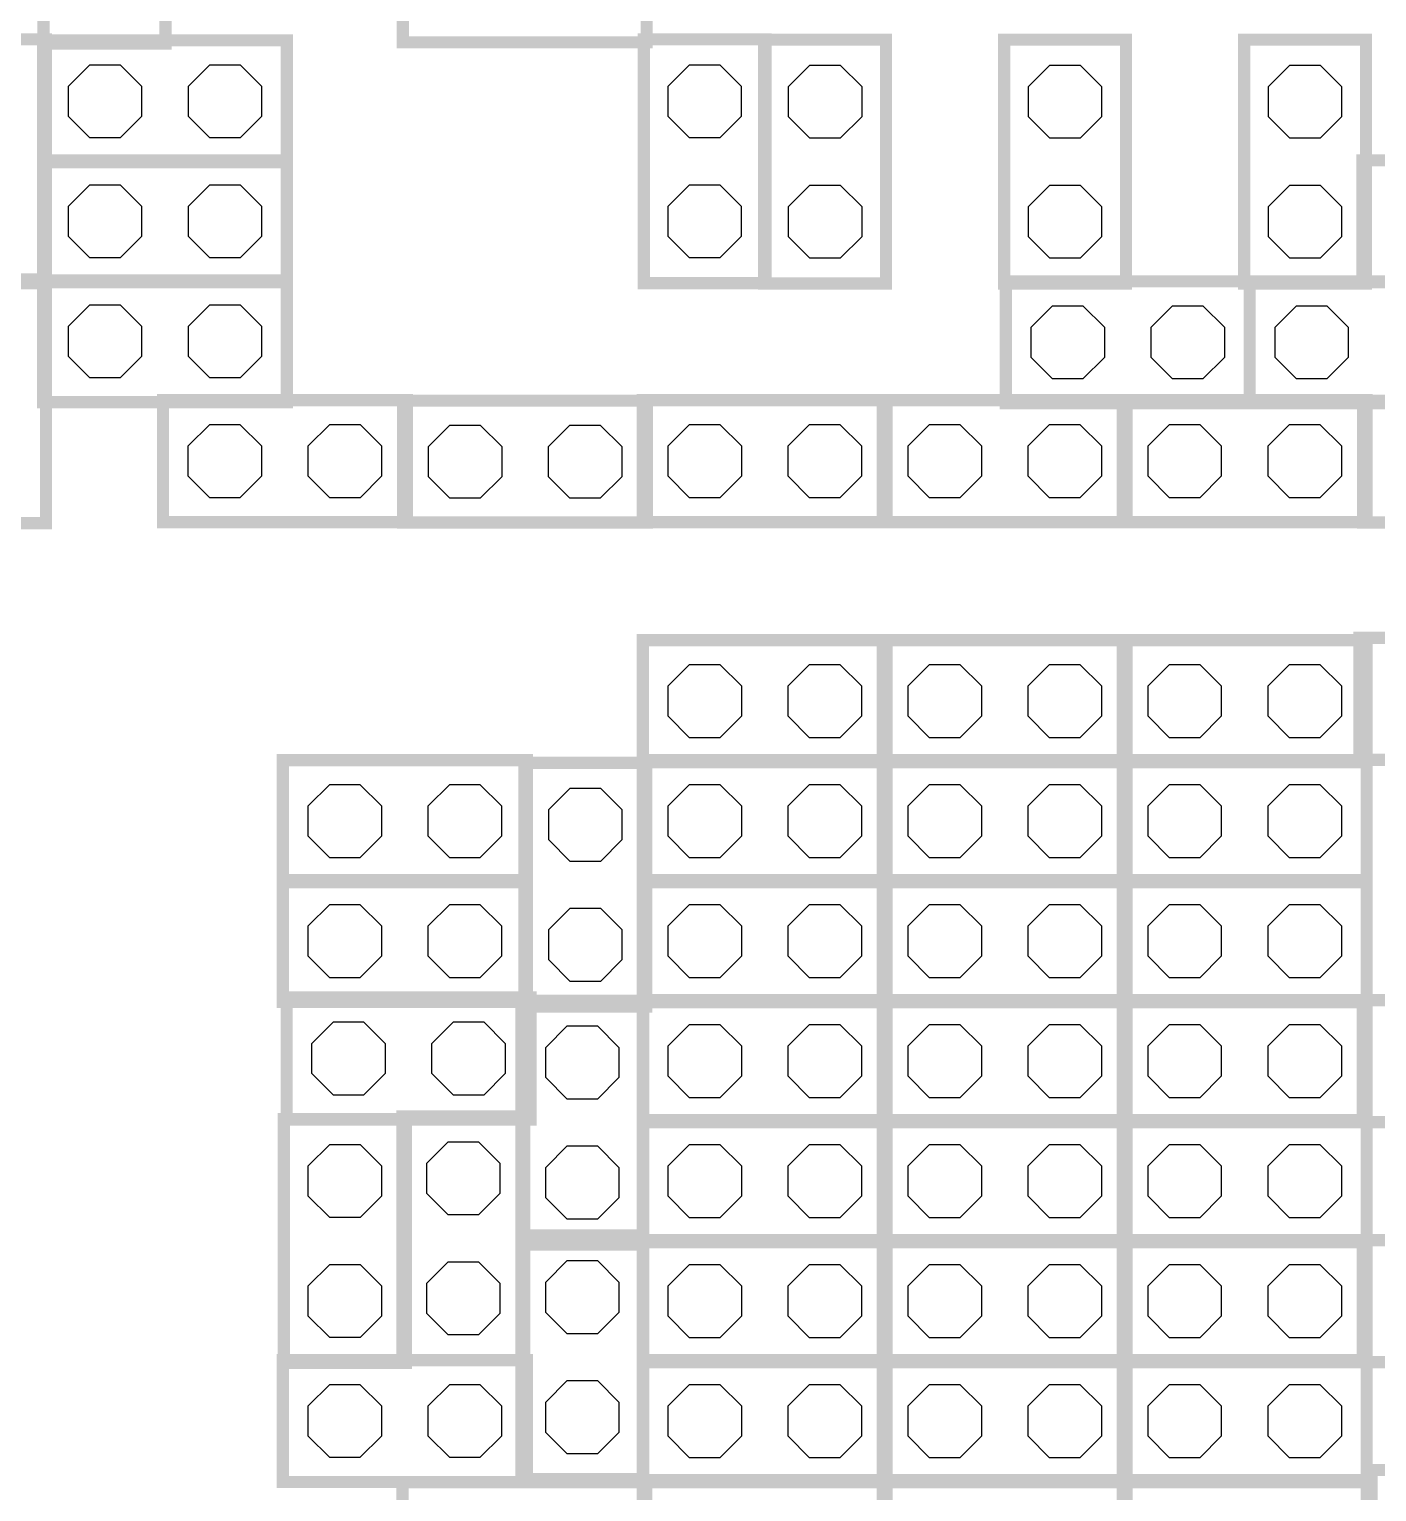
# Model space of a CAD drawing. Header units: millimetres. Extents: x -8 to 226, y -9 to 102.
# Drawn here: x 97.52 to 108.75, y 42.41 to 54.6 of the extents above; entities that cross this region are included whole.
import ezdxf

# ---------------------------------------------------------------- set-up
doc = ezdxf.new("R2010")
doc.units = ezdxf.units.MM
doc.header["$LTSCALE"] = 10
doc.layers.add('PG_SILKSCREEN_BOTTOM', color=3, linetype='Continuous')
doc.layers.add('PIN_BOTTOM', color=4, linetype='Continuous')

msp = doc.modelspace()

# ---------------------------------------------------------------- linework, layer by layer
at = {"layer": 'PG_SILKSCREEN_BOTTOM'}
for points in [[(97.636838, 56.512968, 0.1016, 0.1016, 0), (97.636838, 54.480968, 0.1016, 0.1016, 0), (98.652838, 54.480968, 0.1016, 0.1016, 0), (98.652838, 56.512968, 0.1016, 0.1016, 0)], [(102.663498, 55.506112, 0.1016, 0.1016, 0), (100.631498, 55.506112, 0.1016, 0.1016, 0), (100.631498, 54.490112, 0.1016, 0.1016, 0), (102.663498, 54.490112, 0.1016, 0.1016, 0)], [(102.663498, 55.506112, 0.1016, 0.1016, 0), (100.631498, 55.506112, 0.1016, 0.1016, 0), (100.631498, 54.490112, 0.1016, 0.1016, 0), (102.663498, 54.490112, 0.1016, 0.1016, 0)], [(97.657158, 52.482496, 0.1016, 0.1016, 0), (97.657158, 54.514496, 0.1016, 0.1016, 0), (96.641158, 54.514496, 0.1016, 0.1016, 0), (96.641158, 52.482496, 0.1016, 0.1016, 0)], [(97.657158, 52.482496, 0.1016, 0.1016, 0), (97.657158, 54.514496, 0.1016, 0.1016, 0), (96.641158, 54.514496, 0.1016, 0.1016, 0), (96.641158, 52.482496, 0.1016, 0.1016, 0)], [(99.664266, 54.506368, 0.1016, 0.1016, 0), (97.632266, 54.506368, 0.1016, 0.1016, 0), (97.632266, 53.490368, 0.1016, 0.1016, 0), (99.664266, 53.490368, 0.1016, 0.1016, 0)], [(99.664266, 54.506368, 0.1016, 0.1016, 0), (97.632266, 54.506368, 0.1016, 0.1016, 0), (97.632266, 53.490368, 0.1016, 0.1016, 0), (99.664266, 53.490368, 0.1016, 0.1016, 0)], [(103.655368, 52.483004, 0.1016, 0.1016, 0), (103.655368, 54.515004, 0.1016, 0.1016, 0), (102.639368, 54.515004, 0.1016, 0.1016, 0), (102.639368, 52.483004, 0.1016, 0.1016, 0)], [(104.658414, 52.479956, 0.1016, 0.1016, 0), (104.658414, 54.511956, 0.1016, 0.1016, 0), (103.642414, 54.511956, 0.1016, 0.1016, 0), (103.642414, 52.479956, 0.1016, 0.1016, 0)], [(106.65841, 52.479956, 0.1016, 0.1016, 0), (106.65841, 54.511956, 0.1016, 0.1016, 0), (105.64241, 54.511956, 0.1016, 0.1016, 0), (105.64241, 52.479956, 0.1016, 0.1016, 0)], [(107.642406, 54.511702, 0.1016, 0.1016, 0), (107.642406, 52.479702, 0.1016, 0.1016, 0), (108.658406, 52.479702, 0.1016, 0.1016, 0), (108.658406, 54.511702, 0.1016, 0.1016, 0)], [(97.63252, 52.490624, 0.1016, 0.1016, 0), (99.66452, 52.490624, 0.1016, 0.1016, 0), (99.66452, 53.506624, 0.1016, 0.1016, 0), (97.63252, 53.506624, 0.1016, 0.1016, 0)], [(108.62945, 52.490878, 0.1016, 0.1016, 0), (110.66145, 52.490878, 0.1016, 0.1016, 0), (110.66145, 53.506878, 0.1016, 0.1016, 0), (108.62945, 53.506878, 0.1016, 0.1016, 0)], [(96.641158, 52.515008, 0.1016, 0.1016, 0), (96.641158, 50.483008, 0.1016, 0.1016, 0), (97.657158, 50.483008, 0.1016, 0.1016, 0), (97.657158, 52.515008, 0.1016, 0.1016, 0)], [(96.641158, 52.515008, 0.1016, 0.1016, 0), (96.641158, 50.483008, 0.1016, 0.1016, 0), (97.657158, 50.483008, 0.1016, 0.1016, 0), (97.657158, 52.515008, 0.1016, 0.1016, 0)], [(97.63252, 51.49088, 0.1016, 0.1016, 0), (99.66452, 51.49088, 0.1016, 0.1016, 0), (99.66452, 52.50688, 0.1016, 0.1016, 0), (97.63252, 52.50688, 0.1016, 0.1016, 0)], [(105.656888, 51.482752, 0.1016, 0.1016, 0), (107.688888, 51.482752, 0.1016, 0.1016, 0), (107.688888, 52.498752, 0.1016, 0.1016, 0), (105.656888, 52.498752, 0.1016, 0.1016, 0)], [(107.688888, 51.482752, 0.1016, 0.1016, 0), (109.720888, 51.482752, 0.1016, 0.1016, 0), (109.720888, 52.498752, 0.1016, 0.1016, 0), (107.688888, 52.498752, 0.1016, 0.1016, 0)], [(100.663756, 51.507898, 0.1016, 0.1016, 0), (98.631756, 51.507898, 0.1016, 0.1016, 0), (98.631756, 50.491898, 0.1016, 0.1016, 0), (100.663756, 50.491898, 0.1016, 0.1016, 0)], [(100.634292, 50.487834, 0.1016, 0.1016, 0), (102.666292, 50.487834, 0.1016, 0.1016, 0), (102.666292, 51.503834, 0.1016, 0.1016, 0), (100.634292, 51.503834, 0.1016, 0.1016, 0)], [(102.631748, 50.491898, 0.1016, 0.1016, 0), (104.663748, 50.491898, 0.1016, 0.1016, 0), (104.663748, 51.507898, 0.1016, 0.1016, 0), (102.631748, 51.507898, 0.1016, 0.1016, 0)], [(104.631744, 50.491898, 0.1016, 0.1016, 0), (106.663744, 50.491898, 0.1016, 0.1016, 0), (106.663744, 51.507898, 0.1016, 0.1016, 0), (104.631744, 51.507898, 0.1016, 0.1016, 0)], [(106.63174, 50.491898, 0.1016, 0.1016, 0), (108.66374, 50.491898, 0.1016, 0.1016, 0), (108.66374, 51.507898, 0.1016, 0.1016, 0), (106.63174, 51.507898, 0.1016, 0.1016, 0)], [(108.63453, 50.487834, 0.1016, 0.1016, 0), (110.66653, 50.487834, 0.1016, 0.1016, 0), (110.66653, 51.503834, 0.1016, 0.1016, 0), (108.63453, 51.503834, 0.1016, 0.1016, 0)], [(104.663748, 49.507902, 0.1016, 0.1016, 0), (102.631748, 49.507902, 0.1016, 0.1016, 0), (102.631748, 48.491902, 0.1016, 0.1016, 0), (104.663748, 48.491902, 0.1016, 0.1016, 0)], [(106.663744, 49.507902, 0.1016, 0.1016, 0), (104.631744, 49.507902, 0.1016, 0.1016, 0), (104.631744, 48.491902, 0.1016, 0.1016, 0), (106.663744, 48.491902, 0.1016, 0.1016, 0)], [(108.66374, 49.507902, 0.1016, 0.1016, 0), (106.63174, 49.507902, 0.1016, 0.1016, 0), (106.63174, 48.491902, 0.1016, 0.1016, 0), (108.66374, 48.491902, 0.1016, 0.1016, 0)], [(110.635288, 49.526952, 0.1016, 0.1016, 0), (108.603288, 49.526952, 0.1016, 0.1016, 0), (108.603288, 48.510952, 0.1016, 0.1016, 0), (110.635288, 48.510952, 0.1016, 0.1016, 0)], [(101.663754, 48.507904, 0.1016, 0.1016, 0), (99.631754, 48.507904, 0.1016, 0.1016, 0), (99.631754, 47.491904, 0.1016, 0.1016, 0), (101.663754, 47.491904, 0.1016, 0.1016, 0)], [(101.663754, 48.507904, 0.1016, 0.1016, 0), (99.631754, 48.507904, 0.1016, 0.1016, 0), (99.631754, 47.491904, 0.1016, 0.1016, 0), (101.663754, 47.491904, 0.1016, 0.1016, 0)], [(102.659688, 46.453552, 0.1016, 0.1016, 0), (102.659688, 48.485552, 0.1016, 0.1016, 0), (101.643688, 48.485552, 0.1016, 0.1016, 0), (101.643688, 46.453552, 0.1016, 0.1016, 0)], [(102.631748, 47.491904, 0.1016, 0.1016, 0), (104.663748, 47.491904, 0.1016, 0.1016, 0), (104.663748, 48.507904, 0.1016, 0.1016, 0), (102.631748, 48.507904, 0.1016, 0.1016, 0)], [(104.631744, 47.491904, 0.1016, 0.1016, 0), (106.663744, 47.491904, 0.1016, 0.1016, 0), (106.663744, 48.507904, 0.1016, 0.1016, 0), (104.631744, 48.507904, 0.1016, 0.1016, 0)], [(106.63174, 47.491904, 0.1016, 0.1016, 0), (108.66374, 47.491904, 0.1016, 0.1016, 0), (108.66374, 48.507904, 0.1016, 0.1016, 0), (106.63174, 48.507904, 0.1016, 0.1016, 0)], [(101.663754, 47.50816, 0.1016, 0.1016, 0), (99.631754, 47.50816, 0.1016, 0.1016, 0), (99.631754, 46.49216, 0.1016, 0.1016, 0), (101.663754, 46.49216, 0.1016, 0.1016, 0)], [(101.663754, 47.50816, 0.1016, 0.1016, 0), (99.631754, 47.50816, 0.1016, 0.1016, 0), (99.631754, 46.49216, 0.1016, 0.1016, 0), (101.663754, 46.49216, 0.1016, 0.1016, 0)], [(104.663748, 47.507906, 0.1016, 0.1016, 0), (102.631748, 47.507906, 0.1016, 0.1016, 0), (102.631748, 46.491906, 0.1016, 0.1016, 0), (104.663748, 46.491906, 0.1016, 0.1016, 0)], [(106.663744, 47.507906, 0.1016, 0.1016, 0), (104.631744, 47.507906, 0.1016, 0.1016, 0), (104.631744, 46.491906, 0.1016, 0.1016, 0), (106.663744, 46.491906, 0.1016, 0.1016, 0)], [(108.66374, 47.507906, 0.1016, 0.1016, 0), (106.63174, 47.507906, 0.1016, 0.1016, 0), (106.63174, 46.491906, 0.1016, 0.1016, 0), (108.66374, 46.491906, 0.1016, 0.1016, 0)], [(101.694488, 46.529752, 0.1016, 0.1016, 0), (99.662488, 46.529752, 0.1016, 0.1016, 0), (99.662488, 45.513752, 0.1016, 0.1016, 0), (101.694488, 45.513752, 0.1016, 0.1016, 0)], [(102.631748, 45.491908, 0.1016, 0.1016, 0), (104.663748, 45.491908, 0.1016, 0.1016, 0), (104.663748, 46.507908, 0.1016, 0.1016, 0), (102.631748, 46.507908, 0.1016, 0.1016, 0)], [(104.631744, 45.491908, 0.1016, 0.1016, 0), (106.663744, 45.491908, 0.1016, 0.1016, 0), (106.663744, 46.507908, 0.1016, 0.1016, 0), (104.631744, 46.507908, 0.1016, 0.1016, 0)], [(106.63174, 45.491908, 0.1016, 0.1016, 0), (108.66374, 45.491908, 0.1016, 0.1016, 0), (108.66374, 46.507908, 0.1016, 0.1016, 0), (106.63174, 46.507908, 0.1016, 0.1016, 0)], [(110.663736, 46.507908, 0.1016, 0.1016, 0), (108.631736, 46.507908, 0.1016, 0.1016, 0), (108.631736, 45.491908, 0.1016, 0.1016, 0), (110.663736, 45.491908, 0.1016, 0.1016, 0)], [(102.634288, 44.472352, 0.1016, 0.1016, 0), (102.634288, 46.504352, 0.1016, 0.1016, 0), (101.618288, 46.504352, 0.1016, 0.1016, 0), (101.618288, 44.472352, 0.1016, 0.1016, 0)], [(100.627688, 45.539152, 0.1016, 0.1016, 0), (100.627688, 43.507152, 0.1016, 0.1016, 0), (101.643688, 43.507152, 0.1016, 0.1016, 0), (101.643688, 45.539152, 0.1016, 0.1016, 0)], [(100.655882, 43.4848, 0.1016, 0.1016, 0), (100.655882, 45.5168, 0.1016, 0.1016, 0), (99.639882, 45.5168, 0.1016, 0.1016, 0), (99.639882, 43.4848, 0.1016, 0.1016, 0)], [(100.655882, 43.4848, 0.1016, 0.1016, 0), (100.655882, 45.5168, 0.1016, 0.1016, 0), (99.639882, 45.5168, 0.1016, 0.1016, 0), (99.639882, 43.4848, 0.1016, 0.1016, 0)], [(104.663748, 45.50791, 0.1016, 0.1016, 0), (102.631748, 45.50791, 0.1016, 0.1016, 0), (102.631748, 44.49191, 0.1016, 0.1016, 0), (104.663748, 44.49191, 0.1016, 0.1016, 0)], [(106.663744, 45.50791, 0.1016, 0.1016, 0), (104.631744, 45.50791, 0.1016, 0.1016, 0), (104.631744, 44.49191, 0.1016, 0.1016, 0), (106.663744, 44.49191, 0.1016, 0.1016, 0)], [(108.66374, 45.50791, 0.1016, 0.1016, 0), (106.63174, 45.50791, 0.1016, 0.1016, 0), (106.63174, 44.49191, 0.1016, 0.1016, 0), (108.66374, 44.49191, 0.1016, 0.1016, 0)], [(102.634288, 42.516552, 0.1016, 0.1016, 0), (102.634288, 44.548552, 0.1016, 0.1016, 0), (101.618288, 44.548552, 0.1016, 0.1016, 0), (101.618288, 42.516552, 0.1016, 0.1016, 0)], [(102.631748, 43.491912, 0.1016, 0.1016, 0), (104.663748, 43.491912, 0.1016, 0.1016, 0), (104.663748, 44.507912, 0.1016, 0.1016, 0), (102.631748, 44.507912, 0.1016, 0.1016, 0)], [(104.631744, 43.491912, 0.1016, 0.1016, 0), (106.663744, 43.491912, 0.1016, 0.1016, 0), (106.663744, 44.507912, 0.1016, 0.1016, 0), (104.631744, 44.507912, 0.1016, 0.1016, 0)], [(106.63174, 43.491912, 0.1016, 0.1016, 0), (108.66374, 43.491912, 0.1016, 0.1016, 0), (108.66374, 44.507912, 0.1016, 0.1016, 0), (106.63174, 44.507912, 0.1016, 0.1016, 0)], [(110.663736, 44.507912, 0.1016, 0.1016, 0), (108.631736, 44.507912, 0.1016, 0.1016, 0), (108.631736, 43.491912, 0.1016, 0.1016, 0), (110.663736, 43.491912, 0.1016, 0.1016, 0)], [(99.631754, 42.493184, 0.1016, 0.1016, 0), (101.663754, 42.493184, 0.1016, 0.1016, 0), (101.663754, 43.509184, 0.1016, 0.1016, 0), (99.631754, 43.509184, 0.1016, 0.1016, 0)], [(99.631754, 42.493184, 0.1016, 0.1016, 0), (101.663754, 42.493184, 0.1016, 0.1016, 0), (101.663754, 43.509184, 0.1016, 0.1016, 0), (99.631754, 43.509184, 0.1016, 0.1016, 0)], [(104.663748, 43.507914, 0.1016, 0.1016, 0), (102.631748, 43.507914, 0.1016, 0.1016, 0), (102.631748, 42.491914, 0.1016, 0.1016, 0), (104.663748, 42.491914, 0.1016, 0.1016, 0)], [(106.663744, 43.507914, 0.1016, 0.1016, 0), (104.631744, 43.507914, 0.1016, 0.1016, 0), (104.631744, 42.491914, 0.1016, 0.1016, 0), (106.663744, 42.491914, 0.1016, 0.1016, 0)], [(108.66374, 43.507914, 0.1016, 0.1016, 0), (106.63174, 43.507914, 0.1016, 0.1016, 0), (106.63174, 42.491914, 0.1016, 0.1016, 0), (108.66374, 42.491914, 0.1016, 0.1016, 0)], [(102.659688, 42.491152, 0.1016, 0.1016, 0), (100.627688, 42.491152, 0.1016, 0.1016, 0), (100.627688, 41.475152, 0.1016, 0.1016, 0), (102.659688, 41.475152, 0.1016, 0.1016, 0)], [(102.631748, 41.491916, 0.1016, 0.1016, 0), (104.663748, 41.491916, 0.1016, 0.1016, 0), (104.663748, 42.507916, 0.1016, 0.1016, 0), (102.631748, 42.507916, 0.1016, 0.1016, 0)], [(104.631744, 41.491916, 0.1016, 0.1016, 0), (106.663744, 41.491916, 0.1016, 0.1016, 0), (106.663744, 42.507916, 0.1016, 0.1016, 0), (104.631744, 42.507916, 0.1016, 0.1016, 0)], [(106.63174, 41.491916, 0.1016, 0.1016, 0), (108.66374, 41.491916, 0.1016, 0.1016, 0), (108.66374, 42.507916, 0.1016, 0.1016, 0), (106.63174, 42.507916, 0.1016, 0.1016, 0)], [(109.720888, 40.560752, 0.1016, 0.1016, 0), (109.720888, 42.592752, 0.1016, 0.1016, 0), (108.704888, 42.592752, 0.1016, 0.1016, 0), (108.704888, 40.560752, 0.1016, 0.1016, 0)]]:
    msp.add_lwpolyline(points, format="xyseb", close=True, dxfattribs=at)
at = {"layer": 'PIN_BOTTOM'}
for points in [[(98.274388, 53.693568), (98.021892, 53.693568), (97.84334, 53.87212), (97.84334, 54.124616), (98.021892, 54.303168), (98.274388, 54.303168), (98.45294, 54.124616), (98.45294, 53.87212)], [(99.27464, 53.693568), (99.022144, 53.693568), (98.843592, 53.87212), (98.843592, 54.124616), (99.022144, 54.303168), (99.27464, 54.303168), (99.453192, 54.124616), (99.453192, 53.87212)], [(103.273616, 53.69433), (103.02112, 53.69433), (102.842568, 53.872882), (102.842568, 54.125378), (103.02112, 54.30393), (103.273616, 54.30393), (103.452168, 54.125378), (103.452168, 53.872882)], [(104.276662, 53.691282), (104.024166, 53.691282), (103.845614, 53.869834), (103.845614, 54.12233), (104.024166, 54.300882), (104.276662, 54.300882), (104.455214, 54.12233), (104.455214, 53.869834)], [(106.276658, 53.691282), (106.024162, 53.691282), (105.84561, 53.869834), (105.84561, 54.12233), (106.024162, 54.300882), (106.276658, 54.300882), (106.45521, 54.12233), (106.45521, 53.869834)], [(108.276654, 53.691028), (108.024158, 53.691028), (107.845606, 53.86958), (107.845606, 54.122076), (108.024158, 54.300628), (108.276654, 54.300628), (108.455206, 54.122076), (108.455206, 53.86958)], [(98.274642, 52.693824), (98.022146, 52.693824), (97.843594, 52.872376), (97.843594, 53.124872), (98.022146, 53.303424), (98.274642, 53.303424), (98.453194, 53.124872), (98.453194, 52.872376)], [(99.274894, 52.693824), (99.022398, 52.693824), (98.843846, 52.872376), (98.843846, 53.124872), (99.022398, 53.303424), (99.274894, 53.303424), (99.453446, 53.124872), (99.453446, 52.872376)], [(103.273616, 52.694078), (103.02112, 52.694078), (102.842568, 52.87263), (102.842568, 53.125126), (103.02112, 53.303678), (103.273616, 53.303678), (103.452168, 53.125126), (103.452168, 52.87263)], [(104.276662, 52.69103), (104.024166, 52.69103), (103.845614, 52.869582), (103.845614, 53.122078), (104.024166, 53.30063), (104.276662, 53.30063), (104.455214, 53.122078), (104.455214, 52.869582)], [(106.276658, 52.69103), (106.024162, 52.69103), (105.84561, 52.869582), (105.84561, 53.122078), (106.024162, 53.30063), (106.276658, 53.30063), (106.45521, 53.122078), (106.45521, 52.869582)], [(108.276654, 52.690776), (108.024158, 52.690776), (107.845606, 52.869328), (107.845606, 53.121824), (108.024158, 53.300376), (108.276654, 53.300376), (108.455206, 53.121824), (108.455206, 52.869328)], [(98.274642, 51.69408), (98.022146, 51.69408), (97.843594, 51.872632), (97.843594, 52.125128), (98.022146, 52.30368), (98.274642, 52.30368), (98.453194, 52.125128), (98.453194, 51.872632)], [(99.274894, 51.69408), (99.022398, 51.69408), (98.843846, 51.872632), (98.843846, 52.125128), (99.022398, 52.30368), (99.274894, 52.30368), (99.453446, 52.125128), (99.453446, 51.872632)], [(106.29901, 51.685952), (106.046514, 51.685952), (105.867962, 51.864504), (105.867962, 52.117), (106.046514, 52.295552), (106.29901, 52.295552), (106.477562, 52.117), (106.477562, 51.864504)], [(107.299262, 51.685952), (107.046766, 51.685952), (106.868214, 51.864504), (106.868214, 52.117), (107.046766, 52.295552), (107.299262, 52.295552), (107.477814, 52.117), (107.477814, 51.864504)], [(108.33101, 51.685952), (108.078514, 51.685952), (107.899962, 51.864504), (107.899962, 52.117), (108.078514, 52.295552), (108.33101, 52.295552), (108.509562, 52.117), (108.509562, 51.864504)], [(99.273878, 50.695098), (99.021382, 50.695098), (98.84283, 50.87365), (98.84283, 51.126146), (99.021382, 51.304698), (99.273878, 51.304698), (99.45243, 51.126146), (99.45243, 50.87365)], [(100.27413, 50.695098), (100.021634, 50.695098), (99.843082, 50.87365), (99.843082, 51.126146), (100.021634, 51.304698), (100.27413, 51.304698), (100.452682, 51.126146), (100.452682, 50.87365)], [(101.276414, 50.691034), (101.023918, 50.691034), (100.845366, 50.869586), (100.845366, 51.122082), (101.023918, 51.300634), (101.276414, 51.300634), (101.454966, 51.122082), (101.454966, 50.869586)], [(102.276666, 50.691034), (102.02417, 50.691034), (101.845618, 50.869586), (101.845618, 51.122082), (102.02417, 51.300634), (102.276666, 51.300634), (102.455218, 51.122082), (102.455218, 50.869586)], [(103.27387, 50.695098), (103.021374, 50.695098), (102.842822, 50.87365), (102.842822, 51.126146), (103.021374, 51.304698), (103.27387, 51.304698), (103.452422, 51.126146), (103.452422, 50.87365)], [(104.274122, 50.695098), (104.021626, 50.695098), (103.843074, 50.87365), (103.843074, 51.126146), (104.021626, 51.304698), (104.274122, 51.304698), (104.452674, 51.126146), (104.452674, 50.87365)], [(105.273866, 50.695098), (105.02137, 50.695098), (104.842818, 50.87365), (104.842818, 51.126146), (105.02137, 51.304698), (105.273866, 51.304698), (105.452418, 51.126146), (105.452418, 50.87365)], [(106.274118, 50.695098), (106.021622, 50.695098), (105.84307, 50.87365), (105.84307, 51.126146), (106.021622, 51.304698), (106.274118, 51.304698), (106.45267, 51.126146), (106.45267, 50.87365)], [(107.273862, 50.695098), (107.021366, 50.695098), (106.842814, 50.87365), (106.842814, 51.126146), (107.021366, 51.304698), (107.273862, 51.304698), (107.452414, 51.126146), (107.452414, 50.87365)], [(108.274114, 50.695098), (108.021618, 50.695098), (107.843066, 50.87365), (107.843066, 51.126146), (108.021618, 51.304698), (108.274114, 51.304698), (108.452666, 51.126146), (108.452666, 50.87365)], [(103.27387, 48.695102), (103.021374, 48.695102), (102.842822, 48.873654), (102.842822, 49.12615), (103.021374, 49.304702), (103.27387, 49.304702), (103.452422, 49.12615), (103.452422, 48.873654)], [(104.274122, 48.695102), (104.021626, 48.695102), (103.843074, 48.873654), (103.843074, 49.12615), (104.021626, 49.304702), (104.274122, 49.304702), (104.452674, 49.12615), (104.452674, 48.873654)], [(105.273866, 48.695102), (105.02137, 48.695102), (104.842818, 48.873654), (104.842818, 49.12615), (105.02137, 49.304702), (105.273866, 49.304702), (105.452418, 49.12615), (105.452418, 48.873654)], [(106.274118, 48.695102), (106.021622, 48.695102), (105.84307, 48.873654), (105.84307, 49.12615), (106.021622, 49.304702), (106.274118, 49.304702), (106.45267, 49.12615), (106.45267, 48.873654)], [(107.273862, 48.695102), (107.021366, 48.695102), (106.842814, 48.873654), (106.842814, 49.12615), (107.021366, 49.304702), (107.273862, 49.304702), (107.452414, 49.12615), (107.452414, 48.873654)], [(108.274114, 48.695102), (108.021618, 48.695102), (107.843066, 48.873654), (107.843066, 49.12615), (108.021618, 49.304702), (108.274114, 49.304702), (108.452666, 49.12615), (108.452666, 48.873654)], [(100.273876, 47.695104), (100.02138, 47.695104), (99.842828, 47.873656), (99.842828, 48.126152), (100.02138, 48.304704), (100.273876, 48.304704), (100.452428, 48.126152), (100.452428, 47.873656)], [(101.274128, 47.695104), (101.021632, 47.695104), (100.84308, 47.873656), (100.84308, 48.126152), (101.021632, 48.304704), (101.274128, 48.304704), (101.45268, 48.126152), (101.45268, 47.873656)], [(102.277936, 47.664878), (102.02544, 47.664878), (101.846888, 47.84343), (101.846888, 48.095926), (102.02544, 48.274478), (102.277936, 48.274478), (102.456488, 48.095926), (102.456488, 47.84343)], [(103.27387, 47.695104), (103.021374, 47.695104), (102.842822, 47.873656), (102.842822, 48.126152), (103.021374, 48.304704), (103.27387, 48.304704), (103.452422, 48.126152), (103.452422, 47.873656)], [(104.274122, 47.695104), (104.021626, 47.695104), (103.843074, 47.873656), (103.843074, 48.126152), (104.021626, 48.304704), (104.274122, 48.304704), (104.452674, 48.126152), (104.452674, 47.873656)], [(105.273866, 47.695104), (105.02137, 47.695104), (104.842818, 47.873656), (104.842818, 48.126152), (105.02137, 48.304704), (105.273866, 48.304704), (105.452418, 48.126152), (105.452418, 47.873656)], [(106.274118, 47.695104), (106.021622, 47.695104), (105.84307, 47.873656), (105.84307, 48.126152), (106.021622, 48.304704), (106.274118, 48.304704), (106.45267, 48.126152), (106.45267, 47.873656)], [(107.273862, 47.695104), (107.021366, 47.695104), (106.842814, 47.873656), (106.842814, 48.126152), (107.021366, 48.304704), (107.273862, 48.304704), (107.452414, 48.126152), (107.452414, 47.873656)], [(108.274114, 47.695104), (108.021618, 47.695104), (107.843066, 47.873656), (107.843066, 48.126152), (108.021618, 48.304704), (108.274114, 48.304704), (108.452666, 48.126152), (108.452666, 47.873656)], [(100.273876, 46.69536), (100.02138, 46.69536), (99.842828, 46.873912), (99.842828, 47.126408), (100.02138, 47.30496), (100.273876, 47.30496), (100.452428, 47.126408), (100.452428, 46.873912)], [(101.274128, 46.69536), (101.021632, 46.69536), (100.84308, 46.873912), (100.84308, 47.126408), (101.021632, 47.30496), (101.274128, 47.30496), (101.45268, 47.126408), (101.45268, 46.873912)], [(103.27387, 46.695106), (103.021374, 46.695106), (102.842822, 46.873658), (102.842822, 47.126154), (103.021374, 47.304706), (103.27387, 47.304706), (103.452422, 47.126154), (103.452422, 46.873658)], [(104.274122, 46.695106), (104.021626, 46.695106), (103.843074, 46.873658), (103.843074, 47.126154), (104.021626, 47.304706), (104.274122, 47.304706), (104.452674, 47.126154), (104.452674, 46.873658)], [(105.273866, 46.695106), (105.02137, 46.695106), (104.842818, 46.873658), (104.842818, 47.126154), (105.02137, 47.304706), (105.273866, 47.304706), (105.452418, 47.126154), (105.452418, 46.873658)], [(106.274118, 46.695106), (106.021622, 46.695106), (105.84307, 46.873658), (105.84307, 47.126154), (106.021622, 47.304706), (106.274118, 47.304706), (106.45267, 47.126154), (106.45267, 46.873658)], [(107.273862, 46.695106), (107.021366, 46.695106), (106.842814, 46.873658), (106.842814, 47.126154), (107.021366, 47.304706), (107.273862, 47.304706), (107.452414, 47.126154), (107.452414, 46.873658)], [(108.274114, 46.695106), (108.021618, 46.695106), (107.843066, 46.873658), (107.843066, 47.126154), (108.021618, 47.304706), (108.274114, 47.304706), (108.452666, 47.126154), (108.452666, 46.873658)], [(102.277936, 46.664626), (102.02544, 46.664626), (101.846888, 46.843178), (101.846888, 47.095674), (102.02544, 47.274226), (102.277936, 47.274226), (102.456488, 47.095674), (102.456488, 46.843178)], [(100.30461, 45.716952), (100.052114, 45.716952), (99.873562, 45.895504), (99.873562, 46.148), (100.052114, 46.326552), (100.30461, 46.326552), (100.483162, 46.148), (100.483162, 45.895504)], [(101.304862, 45.716952), (101.052366, 45.716952), (100.873814, 45.895504), (100.873814, 46.148), (101.052366, 46.326552), (101.304862, 46.326552), (101.483414, 46.148), (101.483414, 45.895504)], [(102.252536, 45.683678), (102.00004, 45.683678), (101.821488, 45.86223), (101.821488, 46.114726), (102.00004, 46.293278), (102.252536, 46.293278), (102.431088, 46.114726), (102.431088, 45.86223)], [(103.27387, 45.695108), (103.021374, 45.695108), (102.842822, 45.87366), (102.842822, 46.126156), (103.021374, 46.304708), (103.27387, 46.304708), (103.452422, 46.126156), (103.452422, 45.87366)], [(104.274122, 45.695108), (104.021626, 45.695108), (103.843074, 45.87366), (103.843074, 46.126156), (104.021626, 46.304708), (104.274122, 46.304708), (104.452674, 46.126156), (104.452674, 45.87366)], [(105.273866, 45.695108), (105.02137, 45.695108), (104.842818, 45.87366), (104.842818, 46.126156), (105.02137, 46.304708), (105.273866, 46.304708), (105.452418, 46.126156), (105.452418, 45.87366)], [(106.274118, 45.695108), (106.021622, 45.695108), (105.84307, 45.87366), (105.84307, 46.126156), (106.021622, 46.304708), (106.274118, 46.304708), (106.45267, 46.126156), (106.45267, 45.87366)], [(107.273862, 45.695108), (107.021366, 45.695108), (106.842814, 45.87366), (106.842814, 46.126156), (107.021366, 46.304708), (107.273862, 46.304708), (107.452414, 46.126156), (107.452414, 45.87366)], [(108.274114, 45.695108), (108.021618, 45.695108), (107.843066, 45.87366), (107.843066, 46.126156), (108.021618, 46.304708), (108.274114, 46.304708), (108.452666, 46.126156), (108.452666, 45.87366)], [(100.27413, 44.696126), (100.021634, 44.696126), (99.843082, 44.874678), (99.843082, 45.127174), (100.021634, 45.305726), (100.27413, 45.305726), (100.452682, 45.127174), (100.452682, 44.874678)], [(101.261936, 44.718478), (101.00944, 44.718478), (100.830888, 44.89703), (100.830888, 45.149526), (101.00944, 45.328078), (101.261936, 45.328078), (101.440488, 45.149526), (101.440488, 44.89703)], [(102.252536, 44.683426), (102.00004, 44.683426), (101.821488, 44.861978), (101.821488, 45.114474), (102.00004, 45.293026), (102.252536, 45.293026), (102.431088, 45.114474), (102.431088, 44.861978)], [(103.27387, 44.69511), (103.021374, 44.69511), (102.842822, 44.873662), (102.842822, 45.126158), (103.021374, 45.30471), (103.27387, 45.30471), (103.452422, 45.126158), (103.452422, 44.873662)], [(104.274122, 44.69511), (104.021626, 44.69511), (103.843074, 44.873662), (103.843074, 45.126158), (104.021626, 45.30471), (104.274122, 45.30471), (104.452674, 45.126158), (104.452674, 44.873662)], [(105.273866, 44.69511), (105.02137, 44.69511), (104.842818, 44.873662), (104.842818, 45.126158), (105.02137, 45.30471), (105.273866, 45.30471), (105.452418, 45.126158), (105.452418, 44.873662)], [(106.274118, 44.69511), (106.021622, 44.69511), (105.84307, 44.873662), (105.84307, 45.126158), (106.021622, 45.30471), (106.274118, 45.30471), (106.45267, 45.126158), (106.45267, 44.873662)], [(107.273862, 44.69511), (107.021366, 44.69511), (106.842814, 44.873662), (106.842814, 45.126158), (107.021366, 45.30471), (107.273862, 45.30471), (107.452414, 45.126158), (107.452414, 44.873662)], [(108.274114, 44.69511), (108.021618, 44.69511), (107.843066, 44.873662), (107.843066, 45.126158), (108.021618, 45.30471), (108.274114, 45.30471), (108.452666, 45.126158), (108.452666, 44.873662)], [(100.27413, 43.695874), (100.021634, 43.695874), (99.843082, 43.874426), (99.843082, 44.126922), (100.021634, 44.305474), (100.27413, 44.305474), (100.452682, 44.126922), (100.452682, 43.874426)], [(101.261936, 43.718226), (101.00944, 43.718226), (100.830888, 43.896778), (100.830888, 44.149274), (101.00944, 44.327826), (101.261936, 44.327826), (101.440488, 44.149274), (101.440488, 43.896778)], [(102.252536, 43.727878), (102.00004, 43.727878), (101.821488, 43.90643), (101.821488, 44.158926), (102.00004, 44.337478), (102.252536, 44.337478), (102.431088, 44.158926), (102.431088, 43.90643)], [(103.27387, 43.695112), (103.021374, 43.695112), (102.842822, 43.873664), (102.842822, 44.12616), (103.021374, 44.304712), (103.27387, 44.304712), (103.452422, 44.12616), (103.452422, 43.873664)], [(104.274122, 43.695112), (104.021626, 43.695112), (103.843074, 43.873664), (103.843074, 44.12616), (104.021626, 44.304712), (104.274122, 44.304712), (104.452674, 44.12616), (104.452674, 43.873664)], [(105.273866, 43.695112), (105.02137, 43.695112), (104.842818, 43.873664), (104.842818, 44.12616), (105.02137, 44.304712), (105.273866, 44.304712), (105.452418, 44.12616), (105.452418, 43.873664)], [(106.274118, 43.695112), (106.021622, 43.695112), (105.84307, 43.873664), (105.84307, 44.12616), (106.021622, 44.304712), (106.274118, 44.304712), (106.45267, 44.12616), (106.45267, 43.873664)], [(107.273862, 43.695112), (107.021366, 43.695112), (106.842814, 43.873664), (106.842814, 44.12616), (107.021366, 44.304712), (107.273862, 44.304712), (107.452414, 44.12616), (107.452414, 43.873664)], [(108.274114, 43.695112), (108.021618, 43.695112), (107.843066, 43.873664), (107.843066, 44.12616), (108.021618, 44.304712), (108.274114, 44.304712), (108.452666, 44.12616), (108.452666, 43.873664)], [(100.273876, 42.696384), (100.02138, 42.696384), (99.842828, 42.874936), (99.842828, 43.127432), (100.02138, 43.305984), (100.273876, 43.305984), (100.452428, 43.127432), (100.452428, 42.874936)], [(101.274128, 42.696384), (101.021632, 42.696384), (100.84308, 42.874936), (100.84308, 43.127432), (101.021632, 43.305984), (101.274128, 43.305984), (101.45268, 43.127432), (101.45268, 42.874936)], [(102.252536, 42.727626), (102.00004, 42.727626), (101.821488, 42.906178), (101.821488, 43.158674), (102.00004, 43.337226), (102.252536, 43.337226), (102.431088, 43.158674), (102.431088, 42.906178)], [(103.27387, 42.695114), (103.021374, 42.695114), (102.842822, 42.873666), (102.842822, 43.126162), (103.021374, 43.304714), (103.27387, 43.304714), (103.452422, 43.126162), (103.452422, 42.873666)], [(104.274122, 42.695114), (104.021626, 42.695114), (103.843074, 42.873666), (103.843074, 43.126162), (104.021626, 43.304714), (104.274122, 43.304714), (104.452674, 43.126162), (104.452674, 42.873666)], [(105.273866, 42.695114), (105.02137, 42.695114), (104.842818, 42.873666), (104.842818, 43.126162), (105.02137, 43.304714), (105.273866, 43.304714), (105.452418, 43.126162), (105.452418, 42.873666)], [(106.274118, 42.695114), (106.021622, 42.695114), (105.84307, 42.873666), (105.84307, 43.126162), (106.021622, 43.304714), (106.274118, 43.304714), (106.45267, 43.126162), (106.45267, 42.873666)], [(107.273862, 42.695114), (107.021366, 42.695114), (106.842814, 42.873666), (106.842814, 43.126162), (107.021366, 43.304714), (107.273862, 43.304714), (107.452414, 43.126162), (107.452414, 42.873666)], [(108.274114, 42.695114), (108.021618, 42.695114), (107.843066, 42.873666), (107.843066, 43.126162), (108.021618, 43.304714), (108.274114, 43.304714), (108.452666, 43.126162), (108.452666, 42.873666)]]:
    msp.add_lwpolyline(points, close=True, dxfattribs=at)

doc.saveas('drawing.dxf')
